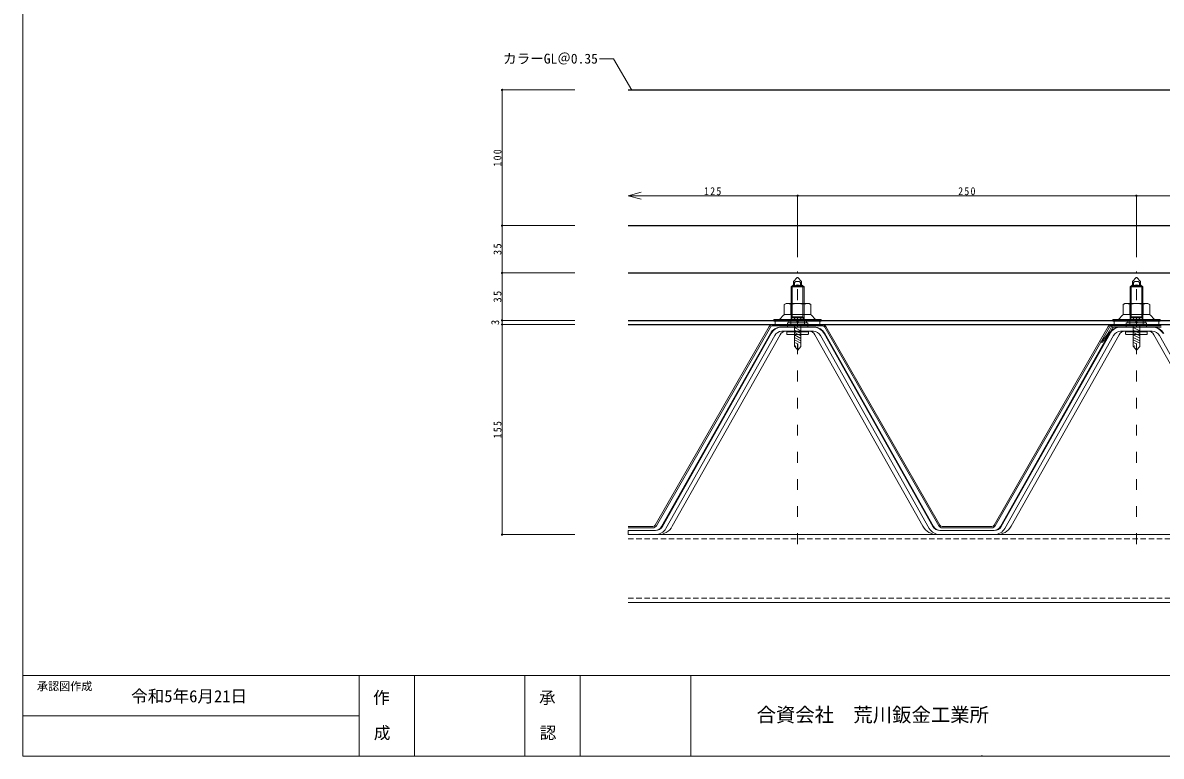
# Model space of a CAD drawing. Units: millimetres at full size. Extents: x -818 to 4206, y -602 to 594.
# Drawn here: x -818 to 22, y -549 to -8 of the extents above; entities that cross this region are included whole.
import ezdxf
from ezdxf.enums import TextEntityAlignment as Align

# ---------------------------------------------------------------- set-up
doc = ezdxf.new("R2010")
doc.units = ezdxf.units.MM
doc.header["$LTSCALE"] = 2
doc.header["$PDMODE"] = 32
doc.header["$PDSIZE"] = 1
doc.linetypes.add('DASHED2', pattern=[3, 2, -1])
doc.linetypes.add('USER3', pattern=[10, 4, -6])
doc.layers.add('0-0_0', color=7, linetype='Continuous')
for name, color, linetype, lineweight in [('0-4_壁', 7, 'Continuous', 18), ('5-1_寸法', 5, 'Continuous', 13), ('F-A_F-Aﾚｲﾔ', 4, 'Continuous', 18)]:
    doc.layers.add(name, color=color, linetype=linetype, lineweight=lineweight)
doc.styles.add('ＭＳ ゴシック', font='')
doc.styles.get('ＭＳ ゴシック').set_extended_font_data('MS Gothic')

# ---------------------------------------------------------------- blocks, each defined once
blk = doc.blocks.new('A$C6655204a')
at = {"layer": '0-4_壁'}
for p, q in [((13326.73, -15829.14), (-7158.73, -15829.14)), ((-4057.89, -15829.14), (-4057.89, -16573.63)), ((-3547.84, -15829.14), (-3547.84, -16573.63)), ((-2527.74, -15829.14), (-2527.74, -16573.63)), ((-2017.69, -15829.14), (-2017.69, -16573.63)), ((-997.59, -15829.14), (-997.59, -16573.63)), ((-4057.89, -16201.38), (-7158.73, -16201.38))]:
    blk.add_line(p, q, dxfattribs=at)
blk.add_lwpolyline([(13326.73, -16574.62), (13326.73, -2645.93), (-7158.73, -2645.93), (-7158.73, -16574.62)], close=True, dxfattribs=at)
at = {"layer": '0-0_0', "style": 'ＭＳ ゴシック'}
blk.add_text('令和5年6月21日', height=112.2, dxfattribs=at).set_placement((-6159.97, -16110.91), align=Align.BOTTOM_LEFT)
at = {"layer": '0-4_壁', "style": 'ＭＳ ゴシック'}
for s, height, p in [('承認図作成', 74.79, (-7027.52, -15989.46)), ('作', 112.2, (-3928.7, -16123.44)), ('承', 112.2, (-2398.55, -16123.44)), ('合資会社\u3000荒川鈑金工業所', 130.9, (-391.86, -16297.01)), ('成', 112.2, (-3921.62, -16448.84)), ('認', 112.2, (-2391.47, -16448.84))]:
    blk.add_text(s, height=height, dxfattribs=at).set_placement(p, align=Align.BOTTOM_LEFT)
blk = doc.blocks.new('鈑金ビス')
at = {"layer": '5-1_寸法', "color": 7, "lineweight": 18}
for p, q in [((3.654, 9.329), (-3.274, 9.329)), ((-7.29, 4.929), (6.67, 4.929)), ((7.67, 4.929), (-6.29, 4.929)), ((-2.21, 4.929), (0.19, 4.929)), ((-2.21, -12.257), (-2.21, 3.729)), ((-2.21, 1.449), (2.55, -1.058)), ((-2.119, 6.129), (-2.119, 8.129)), ((-0.41, 6.129), (-0.088, 4.929)), ((0.79, 4.929), (0.469, 6.129)), ((2.5, 6.129), (2.5, 8.129)), ((2.55, -12.543), (2.55, 3.729)), ((7.67, 3.729), (7.67, 4.929)), ((-2.21, -0.359), (2.55, -2.866)), ((-2.21, -2.167), (2.55, -4.675)), ((-2.21, -3.976), (2.55, -6.483)), ((-2.21, -5.784), (2.55, -8.291)), ((-2.21, -7.593), (2.55, -10.1)), ((0.309, -15.135), (-2.21, -12.257)), ((0.309, -10.559), (-2.091, -9.642)), ((-1.43, -12.52), (-1.715, -12.801)), ((0.309, -15.135), (0.309, -10.559)), ((0.309, -15.135), (2.55, -12.543))]:
    blk.add_line(p, q, dxfattribs=at)
for points in [[(-7.29, 4.929), (-7.29, 3.729), (7.67, 3.729)], [(6.67, 4.929), (6.67, 6.129), (-6.29, 6.129), (-6.29, 4.929)], [(-4.429, 8.129), (-4.429, 6.129), (4.809, 6.129), (4.809, 8.129)], [(-1.288, -12.38), (-1.002, -12.099), (-1.288, -12.38)]]:
    blk.add_lwpolyline(points, dxfattribs=at)
for centre, radius, start, end in [((-3.274, 8.173), 1.156, 357.79578, 182.20424), ((0.19, 6.507), 2.822, 35.08586, 144.91416), ((3.654, 8.173), 1.156, 357.79578, 182.20424)]:
    blk.add_arc(centre, radius, start, end, dxfattribs=at)

msp = doc.modelspace()

# ---------------------------------------------------------------- linework, layer by layer
at = {"layer": '5-1_寸法', "color": 4}
for p, q in [((-392.797, -34.433), (-382.301, -34.433)), ((-368.978, -57.51), (-382.301, -34.433)), ((-255.104, -214.913), (-256.419, -215.673)), ((-256.419, -222.913), (-256.419, -215.673)), ((-238.104, -214.913), (-255.104, -214.913)), ((-251.511, -222.913), (-251.511, -215.325)), ((-241.696, -222.913), (-241.696, -215.325)), ((-238.104, -214.913), (-236.789, -215.673)), ((-236.789, -222.913), (-236.789, -215.673)), ((-5.104, -214.913), (-6.419, -215.673)), ((-6.419, -222.913), (-6.419, -215.673)), ((11.896, -214.913), (-5.104, -214.913)), ((-1.511, -222.913), (-1.511, -215.325)), ((8.304, -222.913), (8.304, -215.325)), ((11.896, -214.913), (13.211, -215.673)), ((13.211, -222.913), (13.211, -215.673)), ((-246.604, -226.513), (-264.104, -226.513)), ((-264.104, -227.913), (-264.104, -226.513)), ((-259.125, -225.959), (-257.392, -223.953)), ((-236.789, -222.913), (-256.419, -222.913)), ((-246.604, -226.513), (-229.104, -226.513)), ((-234.082, -225.959), (-235.816, -223.953)), ((-229.104, -227.913), (-229.104, -226.513)), ((3.396, -226.513), (-14.104, -226.513)), ((-14.104, -227.913), (-14.104, -226.513)), ((-9.125, -225.959), (-7.392, -223.953)), ((13.211, -222.913), (-6.419, -222.913)), ((3.396, -226.513), (20.896, -226.513)), ((15.918, -225.959), (14.184, -223.953)), ((20.896, -227.913), (20.896, -226.513)), ((-246.604, -227.913), (-264.104, -227.913)), ((-263.104, -230.313), (-263.104, -227.913)), ((-246.604, -230.313), (-263.104, -230.313)), ((-246.604, -227.913), (-229.104, -227.913)), ((3.396, -227.913), (-14.104, -227.913)), ((-13.104, -230.313), (-13.104, -227.913)), ((3.396, -230.313), (-13.104, -230.313)), ((3.396, -227.913), (20.896, -227.913))]:
    msp.add_line(p, q, dxfattribs=at)
at = {"layer": '5-1_寸法', "color": 3}
for p, q in [((-464.616, -57.313), (-410.838, -57.313)), ((-464.616, -57.313), (-464.616, -157.313)), ((-371.604, -135.377), (-361.945, -132.789)), ((-371.604, -135.377), (-361.945, -137.965)), ((-246.604, -135.377), (-371.604, -135.377)), ((-246.604, -135.377), (-246.604, -180.739)), ((-246.604, -135.377), (3.396, -135.377)), ((-246.604, -135.377), (-246.604, -180.739)), ((3.396, -135.377), (3.396, -180.739)), ((3.396, -135.377), (253.396, -135.377)), ((-464.616, -157.313), (-410.838, -157.313)), ((-464.616, -157.313), (-464.616, -192.313)), ((-464.616, -192.313), (-464.616, -227.313)), ((-464.616, -192.313), (-410.838, -192.313)), ((-464.616, -227.313), (-410.838, -227.313)), ((-464.616, -227.313), (-410.838, -227.313)), ((-464.616, -227.313), (-464.616, -230.313)), ((-464.616, -230.313), (-410.838, -230.313)), ((-464.616, -230.313), (-464.616, -385.314)), ((-464.616, -385.314), (-410.838, -385.314))]:
    msp.add_line(p, q, dxfattribs=at)
at = {"layer": '5-1_寸法', "color": 2, "lineweight": 25}
for p, q in [((-371.604, -57.313), (396.666, -57.313)), ((-371.604, -157.313), (396.666, -157.313)), ((-371.604, -192.313), (396.666, -192.313)), ((-371.604, -227.313), (396.666, -227.313)), ((-371.604, -230.313), (396.666, -230.313))]:
    msp.add_line(p, q, dxfattribs=at)
at = {"layer": '5-1_寸法', "linetype": 'USER3', "lineweight": 9}
for p, q in [((-246.604, -392.314), (-246.604, -191.189)), ((3.396, -392.314), (3.396, -191.189))]:
    msp.add_line(p, q, dxfattribs=at)
at = {"layer": '5-1_寸法', "lineweight": 9}
for p, q in [((-249.604, -201.114), (-251.369, -202.526)), ((-246.816, -195.701), (-249.604, -198.489)), ((-249.604, -198.489), (-249.604, -201.754)), ((-249.604, -199.289), (-248.854, -199.289)), ((-248.854, -199.289), (-248.854, -201.754)), ((-246.392, -195.701), (-243.604, -198.489)), ((-244.354, -199.289), (-243.604, -199.289)), ((-244.354, -199.289), (-244.354, -201.754)), ((-243.604, -198.489), (-243.604, -201.754)), ((-243.604, -201.114), (-241.839, -202.526)), ((0.396, -201.114), (-1.369, -202.526)), ((3.184, -195.701), (0.396, -198.489)), ((0.396, -198.489), (0.396, -201.754)), ((0.396, -199.289), (1.146, -199.289)), ((1.146, -199.289), (1.146, -201.754)), ((3.608, -195.701), (6.396, -198.489)), ((5.646, -199.289), (6.396, -199.289)), ((5.646, -199.289), (5.646, -201.754)), ((6.396, -198.489), (6.396, -201.754)), ((6.396, -201.114), (8.161, -202.526)), ((-251.369, -202.526), (-241.839, -202.526)), ((-251.369, -226.776), (-251.369, -202.526)), ((-250.509, -225.287), (-250.509, -201.838)), ((-250.404, -201.754), (-242.804, -201.754)), ((-242.699, -225.287), (-242.699, -201.838)), ((-241.839, -226.776), (-241.839, -202.526)), ((-1.369, -202.526), (8.161, -202.526)), ((-1.369, -226.776), (-1.369, -202.526)), ((-0.509, -225.287), (-0.509, -201.838)), ((-0.404, -201.754), (7.196, -201.754)), ((7.301, -225.287), (7.301, -201.838)), ((8.161, -226.776), (8.161, -202.526)), ((-251.369, -225.287), (-241.839, -225.287)), ((-251.369, -226.776), (-250.509, -225.287)), ((-241.839, -226.776), (-242.699, -225.287)), ((-1.369, -225.287), (8.161, -225.287)), ((-1.369, -226.776), (-0.509, -225.287)), ((8.161, -226.776), (7.301, -225.287)), ((-234.364, -232.314), (-258.844, -232.314)), ((-239.104, -231.314), (-254.104, -231.314)), ((-254.104, -231.814), (-254.104, -231.314)), ((-251.604, -227.011), (-251.369, -226.776)), ((-251.604, -227.011), (-241.604, -227.011)), ((-251.604, -227.011), (-251.604, -231.314)), ((-246.604, -226.776), (-251.369, -226.776)), ((-246.604, -226.776), (-241.839, -226.776)), ((-241.604, -227.011), (-241.839, -226.776)), ((-241.604, -227.011), (-241.604, -231.314)), ((-239.104, -231.814), (-239.104, -231.314)), ((-8.844, -232.314), (3.396, -232.314)), ((10.896, -231.314), (-4.104, -231.314)), ((-4.104, -231.814), (-4.104, -231.314)), ((-1.604, -227.011), (-1.369, -226.776)), ((-1.604, -227.011), (8.396, -227.011)), ((-1.604, -227.011), (-1.604, -231.314)), ((3.396, -226.776), (-1.369, -226.776)), ((3.396, -226.776), (8.161, -226.776)), ((15.636, -232.314), (3.396, -232.314)), ((8.396, -227.011), (8.161, -226.776)), ((8.396, -227.011), (8.396, -231.314)), ((10.896, -231.814), (10.896, -231.314)), ((-346.883, -379.258), (-266.685, -236.896)), ((-266.112, -236.896), (-346.309, -379.258)), ((-343.695, -380.731), (-263.498, -238.369)), ((-339.047, -379.203), (-259.423, -237.86)), ((-246.604, -235.314), (-258.27, -235.314)), ((-254.604, -237.314), (-254.604, -235.614)), ((-254.304, -235.614), (-246.604, -235.614)), ((-246.604, -237.614), (-254.304, -237.614)), ((-252.204, -235.614), (-252.204, -235.314)), ((-247.037, -235.314), (-247.21, -235.614)), ((-246.604, -235.314), (-234.938, -235.314)), ((-246.604, -235.614), (-238.904, -235.614)), ((-246.604, -237.614), (-238.904, -237.614)), ((-246.171, -235.314), (-245.998, -235.614)), ((-241.004, -235.614), (-241.004, -235.314)), ((-238.604, -237.314), (-238.604, -235.614)), ((-154.161, -379.203), (-233.784, -237.86)), ((-149.513, -380.731), (-229.71, -238.369)), ((-227.096, -236.896), (-146.899, -379.258)), ((-146.325, -379.258), (-226.522, -236.896)), ((-96.883, -379.258), (-16.685, -236.896)), ((-16.112, -236.896), (-96.309, -379.258)), ((-93.695, -380.731), (-13.498, -238.369)), ((-89.047, -379.203), (-9.423, -237.86)), ((-8.27, -235.314), (3.396, -235.314)), ((-4.604, -237.314), (-4.604, -235.614)), ((-4.304, -235.614), (3.396, -235.614)), ((3.396, -237.614), (-4.304, -237.614)), ((-2.204, -235.614), (-2.204, -235.314)), ((2.963, -235.314), (2.79, -235.614)), ((3.396, -235.314), (15.062, -235.314)), ((3.396, -235.614), (11.096, -235.614)), ((3.396, -237.614), (11.096, -237.614)), ((3.829, -235.314), (4.002, -235.614)), ((8.996, -235.614), (8.996, -235.314)), ((11.396, -237.314), (11.396, -235.614)), ((95.839, -379.203), (16.216, -237.86)), ((20.29, -238.369), (100.487, -380.731)), ((-371.604, -382.314), (-371.604, -385.314)), ((-371.604, -382.314), (-351.536, -382.314)), ((-349.502, -385.314), (-371.604, -385.314)), ((-143.706, -385.314), (-121.604, -385.314)), ((-121.604, -382.314), (-141.671, -382.314)), ((-121.604, -382.314), (-101.536, -382.314)), ((-99.502, -385.314), (-121.604, -385.314))]:
    msp.add_line(p, q, dxfattribs=at)
at = {"layer": '5-1_寸法', "color": 1, "lineweight": 18}
for p, q in [((-351.602, -378.314), (-267.47, -231.814)), ((-350.736, -378.814), (-266.604, -232.314)), ((-264.871, -230.313), (-228.337, -230.314)), ((-264.871, -231.313), (-228.337, -231.314)), ((-226.604, -232.314), (-142.472, -378.814)), ((-225.738, -231.814), (-141.606, -378.314)), ((-101.602, -378.313), (-17.47, -231.814)), ((-100.736, -378.813), (-16.604, -232.314)), ((-14.871, -230.313), (21.663, -230.313)), ((-14.871, -231.313), (21.663, -231.313)), ((-13.581, -231.313), (21.664, -231.313)), ((-13.393, -232.313), (21.664, -232.313)), ((-22.154, -243.635), (-22.817, -242.886)), ((-371.604, -379.313), (-353.333, -379.313)), ((-371.604, -380.313), (-353.333, -380.313)), ((-139.874, -379.313), (-103.334, -379.313)), ((-139.874, -380.313), (-103.334, -380.313)), ((-139.871, -379.313), (-103.337, -379.313))]:
    msp.add_line(p, q, dxfattribs=at)
at = {"layer": '5-1_寸法', "color": 8, "lineweight": 18}
for p, q in [((-371.604, -385.314), (396.666, -385.314)), ((-371.604, -435.314), (396.666, -435.314))]:
    msp.add_line(p, q, dxfattribs=at)
at = {"layer": '5-1_寸法', "color": 8, "linetype": 'DASHED2', "lineweight": 18}
for p, q in [((-371.604, -388.514), (396.666, -388.514)), ((-371.604, -432.114), (396.666, -432.114))]:
    msp.add_line(p, q, dxfattribs=at)
at = {"layer": '5-1_寸法', "color": 4}
for points in [[(-246.604, -230.313), (-230.104, -230.313), (-230.104, -227.913)], [(3.396, -230.313), (19.896, -230.313), (19.896, -227.913)]]:
    msp.add_lwpolyline(points, dxfattribs=at)
at = {"layer": '5-1_寸法', "lineweight": 9}
for centre, radius, start, end in [((-246.604, -202.053), 3.564, 50.85375, 129.14625), ((-246.604, -205.389), 4.275, 58.24378, 121.75622), ((-246.604, -195.914), 0.3, 45, 135), ((3.396, -202.053), 3.564, 50.85375, 129.14625), ((3.396, -205.389), 4.275, 58.24378, 121.75622), ((3.396, -195.914), 0.3, 45, 135), ((-258.844, -241.314), 9, 90, 150.60599), ((-258.27, -241.314), 9, 90, 150.60599), ((-253.604, -231.814), 0.5, 180, 270), ((-239.604, -231.814), 0.5, 270, 360), ((-234.938, -241.314), 9, 29.39401, 90), ((-234.364, -241.314), 9, 29.39401, 90), ((-8.844, -241.314), 9, 90, 150.60599), ((-8.27, -241.314), 9, 90, 150.60599), ((-3.604, -231.814), 0.5, 180, 270), ((10.396, -231.814), 0.5, 270, 360), ((15.062, -241.314), 9, 29.39401, 90), ((15.636, -241.314), 9, 29.39401, 90), ((-258.27, -241.314), 6, 90, 150.60599), ((-255.067, -240.314), 5, 90, 150.60599), ((-254.304, -235.614), 0.3, 90, 180), ((-253.604, -235.614), 1, 162.5424, 180), ((-254.304, -235.914), 0.3, 90, 180), ((-254.304, -237.314), 0.3, 180, 270), ((-238.904, -235.614), 0.3, 0, 90), ((-238.904, -235.914), 0.3, 0, 90), ((-238.904, -237.314), 0.3, 270, 360), ((-239.604, -235.614), 1, 0, 17.4576), ((-238.141, -240.314), 5, 29.39401, 90), ((-234.938, -241.314), 6, 29.39401, 90), ((-8.27, -241.314), 6, 90, 150.60599), ((-5.067, -240.314), 5, 90, 150.60599), ((-4.304, -235.614), 0.3, 90, 180), ((-3.604, -235.614), 1, 162.5424, 180), ((-4.304, -235.914), 0.3, 90, 180), ((-4.304, -237.314), 0.3, 180, 270), ((11.096, -235.614), 0.3, 0, 90), ((11.096, -235.914), 0.3, 0, 90), ((11.096, -237.314), 0.3, 270, 360), ((10.396, -235.614), 1, 0, 17.4576), ((11.859, -240.314), 5, 29.39401, 90), ((15.062, -241.314), 6, 29.39401, 90), ((-352.11, -376.314), 6, 270, 330.60599), ((-351.536, -376.314), 6, 270, 330.60599), ((-351.536, -376.314), 9, 270, 330.60599), ((-349.502, -373.314), 12, 270, 330.60599), ((-143.706, -373.314), 12, 209.39401, 270), ((-141.671, -376.314), 9, 209.39401, 270), ((-141.671, -376.314), 6, 209.39401, 270), ((-141.097, -376.314), 6, 209.39401, 270), ((-102.11, -376.314), 6, 270, 330.60599), ((-101.536, -376.314), 6, 270, 330.60599), ((-101.536, -376.314), 9, 270, 330.60599), ((-99.502, -373.314), 12, 270, 330.60599)]:
    msp.add_arc(centre, radius, start, end, dxfattribs=at)
at = {"layer": '5-1_寸法', "color": 4}
for centre, radius, start, end in [((-253.612, -220.479), 5.566, 67.82073, 120.2784), ((-246.604, -244.358), 29.445, 80.40598, 99.59402), ((-239.595, -220.479), 5.566, 59.7216, 112.17927), ((-3.612, -220.479), 5.566, 67.82073, 120.2784), ((3.396, -244.358), 29.445, 80.40598, 99.59402), ((10.405, -220.479), 5.566, 59.7216, 112.17927), ((-260.336, -224.913), 1.6, 270, 319.18321), ((-255.122, -225.913), 3, 90, 139.18321), ((-238.086, -225.913), 3, 40.81679, 90), ((-232.872, -224.913), 1.6, 220.81679, 270), ((-10.336, -224.913), 1.6, 270, 319.18321), ((-5.122, -225.913), 3, 90, 139.18321), ((11.914, -225.913), 3, 40.81679, 90), ((17.128, -224.913), 1.6, 220.81679, 270)]:
    msp.add_arc(centre, radius, start, end, dxfattribs=at)
at = {"layer": '5-1_寸法', "color": 1, "lineweight": 18}
for centre, radius, start, end in [((-264.871, -233.313), 3, 89.98776, 150.01077), ((-264.872, -233.313), 2, 89.98171, 150.01615), ((-228.336, -233.314), 3, 29.98385, 90.01654), ((-228.336, -233.313), 2, 29.97476, 90.02424), ((-42.698, -220.42), 30, 311.50656, 336.2551), ((-42.698, -220.42), 31, 311.50702, 336.2556), ((-14.871, -233.313), 3, 89.98942, 150.00942), ((-14.872, -233.313), 2, 89.9847, 150.01514), ((-13.407, -233.305), 2, 95.00044, 156.25606), ((-13.407, -233.305), 1, 97.07365, 156.25606), ((-353.334, -377.313), 2, 270.01603, 329.98688), ((-353.334, -377.313), 3, 270.02257, 329.98015), ((-139.874, -377.313), 3, 210.02086, 269.98143), ((-139.874, -377.313), 2, 210.01413, 269.98622), ((-103.334, -377.313), 2, 269.99986, 330), ((-103.334, -377.313), 3, 269.99787, 330.00067)]:
    msp.add_arc(centre, radius, start, end, dxfattribs=at)
at = {"layer": '5-1_寸法', "color": 3}
for p in [(-464.616, -57.313), (-246.604, -135.377), (3.396, -135.377), (-464.616, -157.313), (-464.616, -192.313), (-464.616, -227.313), (-464.616, -230.313), (-464.616, -385.314)]:
    msp.add_point(p, dxfattribs=at)
at = {"layer": 'F-A_F-Aﾚｲﾔ', "lineweight": 13}
msp.add_line((-110.82, -548.163), (-109.281, -548.809), dxfattribs=at)

# ---------------------------------------------------------------- block references
at = {"layer": '5-1_寸法'}
for p in [(-246.794, -234.043), (3.206, -234.042)]:
    msp.add_blockref('鈑金ビス', p, dxfattribs=at)
at = {"layer": 'F-A_F-Aﾚｲﾔ', "xscale": 0.08, "yscale": 0.08}
msp.add_blockref('A$C6655204a', (-245.505, 777.16), dxfattribs=at)

# ---------------------------------------------------------------- texts
at = {"layer": '5-1_寸法', "color": 3, "style": 'ＭＳ ゴシック'}
msp.add_text('カラーGL＠0.35', height=7.331, dxfattribs=at).set_placement((-463.863, -40.056), align=Align.BOTTOM_LEFT)
at = {"layer": '5-1_寸法', "color": 7, "style": 'ＭＳ ゴシック'}
msp.add_text('3', height=5.865, rotation=90, dxfattribs=at).set_placement((-465.016, -230.813), align=Align.BOTTOM_LEFT)
at = {"layer": '5-1_寸法', "color": 7, "char_height": 5.865, "attachment_point": 7, "rotation": 90, "style": 'ＭＳ ゴシック'}
for s, insert in [('\\T1.27;\\W0.9;100', (-465.016, -113.813)), ('\\T1.27;\\W0.95;35', (-465.016, -179.063)), ('\\T1.27;\\W0.95;35', (-465.016, -214.063)), ('\\T1.27;\\W0.9;155', (-465.016, -314.314))]:
    msp.add_mtext(s, dxfattribs=dict(at, insert=insert))
at = {"layer": '5-1_寸法', "color": 7, "char_height": 5.865, "attachment_point": 7, "style": 'ＭＳ ゴシック'}
for s, insert in [('\\T1.27;\\W0.9;125', (-315.604, -134.977)), ('\\T1.27;\\W0.9;250', (-128.104, -134.977))]:
    msp.add_mtext(s, dxfattribs=dict(at, insert=insert))

doc.saveas('drawing.dxf')
